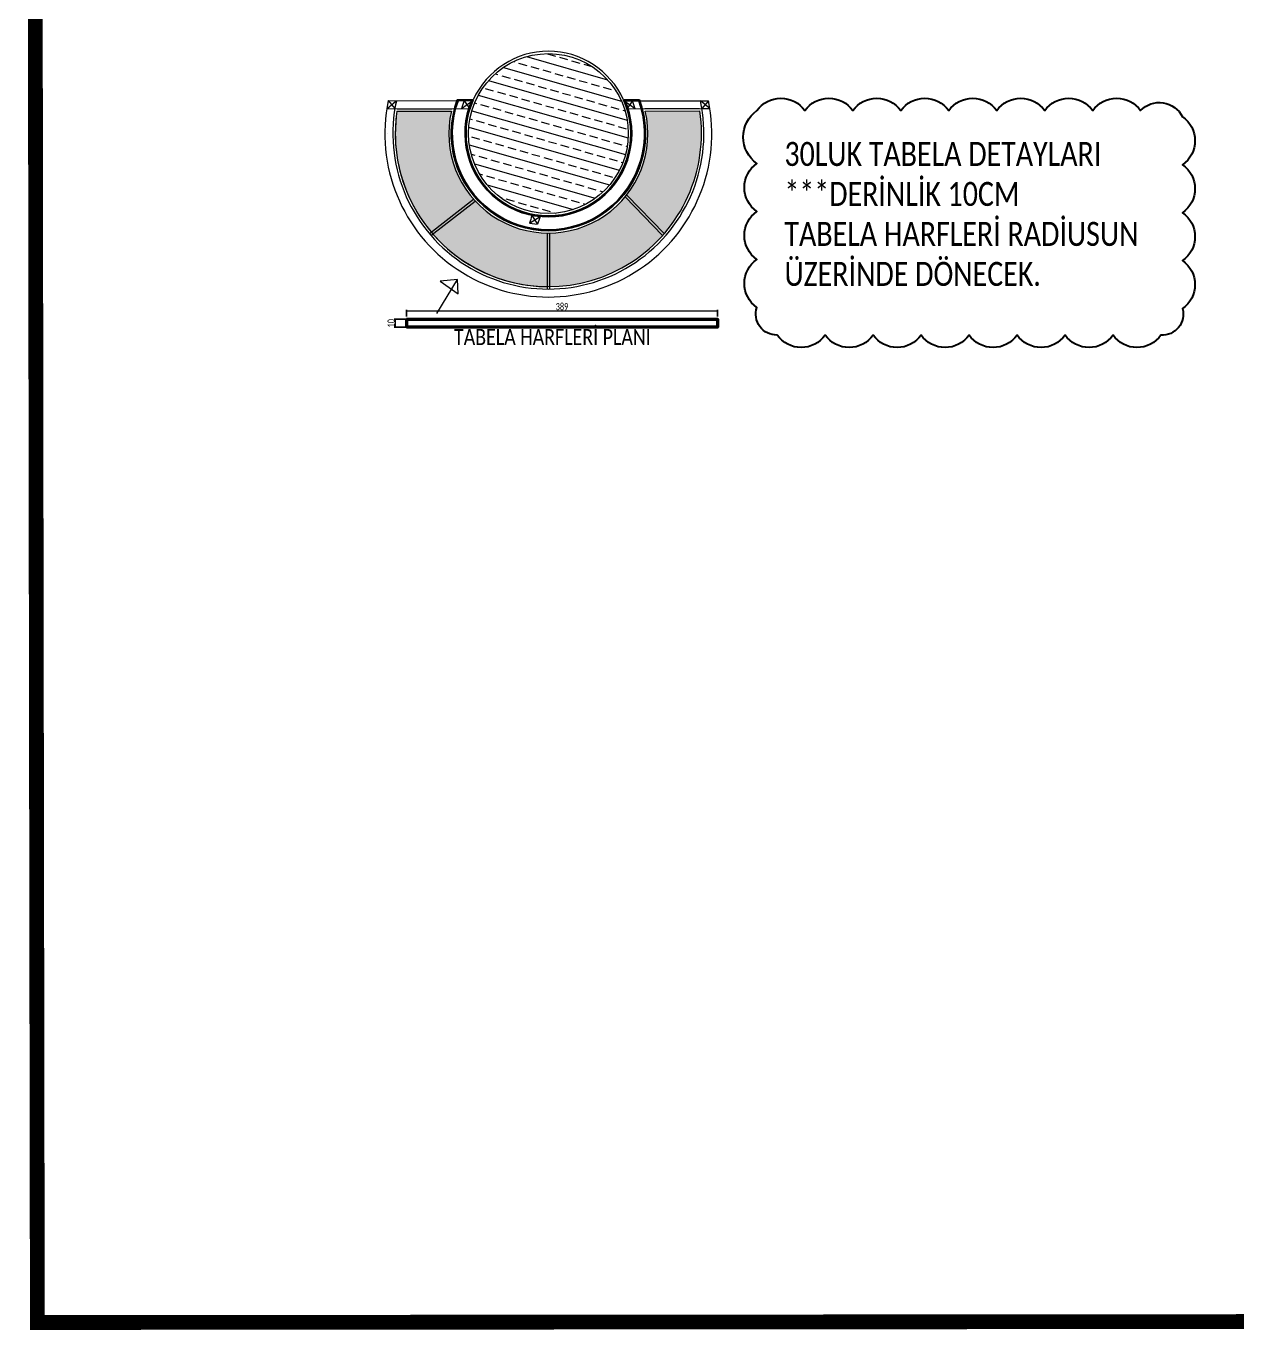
# Model space of a CAD drawing. Header units: millimetres. Extents: x 210628 to 232146, y -111309 to -91563.
# Drawn here: x 217193 to 218708, y -108636 to -107005 of the extents above; entities that cross this region are included whole.
import ezdxf

# ---------------------------------------------------------------- set-up
doc = ezdxf.new("R2010")
doc.units = ezdxf.units.MM
doc.header["$PDMODE"] = 2
doc.layers.get('0').update_dxf_attribs({"lineweight": 20})
for name, color, linetype, lineweight in [('ahsap', 34, 'Continuous', 25), ('alcıpan', 14, 'Continuous', 25), ('demir-1', 103, 'Continuous', 20), ('irem rev', 23, 'Continuous', 30), ('KP', 167, 'Continuous', 30), ('mermer', 142, 'Continuous', 15), ('tefris', 30, 'Continuous', 0), ('ölçü', 251, 'Continuous', 5)]:
    doc.layers.add(name, color=color, linetype=linetype, lineweight=lineweight)
doc.layers.add('S-COLS', color=6, linetype='Continuous')
doc.styles.add('text2', font='calibri.ttf', dxfattribs={"width": 0.8})
doc.styles.add('Ölçü50', font='calibri.ttf', dxfattribs={"width": 0.7})
doc.dimstyles.new('olcu10', dxfattribs={"dimtxt": 9, "dimasz": 2, "dimexe": 1.25, "dimexo": 0.625, "dimgap": 0.5, "dimtad": 1, "dimdec": 1, "dimrnd": 0.5, "dimzin": 9, "dimtxsty": 'Ölçü50', "dimblk": 'ARCHTICK', "dimcen": 2, "dimclrd": 256, "dimclre": 256, "dimclrt": 6, "dimazin": 2, "dimtfac": 1, "dimtdec": 1, "dimtix": 1, "dimtmove": 0, "dimatfit": 3, "dimldrblk": 'ARCHTICK', "dimfxl": 1, "dimlwd": -1, "dimarcsym": 0})

# ---------------------------------------------------------------- blocks, each defined once
blk = doc.blocks.new('SADKF')
at = {"layer": 'demir-1', "lineweight": 50}
for points in [[(247006.1276052659, -107373.2101227736), (247395.1276052659, -107373.2101227736), (247395.1276052659, -107383.2101227736), (247006.1276052659, -107383.2101227736)], [(247006.1276052659, -107373.2101227736), (247006.1276052659, -107383.2101227736)]]:
    blk.add_lwpolyline(points, dxfattribs=at)
blk = doc.blocks.new('_ArchTick')
at = {"color": 0, "linetype": 'ByBlock', "const_width": 0.15}
blk.add_lwpolyline([(-0.5, -0.5), (0.5, 0.5)], dxfattribs=at)
blk = doc.blocks.new('*D244')
at = {"layer": 'DEFPOINTS', "color": 0, "transparency": 16777216}
for p in [(218058.0114661864, -107361.1184481312), (217669.0114661864, -107368.9611843152), (218058.0114661864, -107368.9611843152)]:
    blk.add_point(p, dxfattribs=at)
at = {"layer": 'ölçü', "lineweight": -2, "transparency": 16777216}
for p, q in [((217669.0114661864, -107368.3361843152), (217669.0114661864, -107359.8684481312)), ((218058.0114661864, -107368.3361843152), (218058.0114661864, -107359.8684481312))]:
    blk.add_line(p, q, dxfattribs=at)
at = {"layer": 'ölçü', "transparency": 16777216}
blk.add_line((217669.0114661864, -107361.1184481312), (218058.0114661864, -107361.1184481312), dxfattribs=at)
at = {"layer": 'ölçü', "transparency": 16777216, "xscale": 2, "yscale": 2, "zscale": 2, "rotation": 180}
blk.add_blockref('_ArchTick', (217669.0114661864, -107361.1184481312), dxfattribs=at)
at = {"layer": 'ölçü', "transparency": 16777216, "xscale": 2, "yscale": 2, "zscale": 2}
blk.add_blockref('_ArchTick', (218058.0114661864, -107361.1184481312), dxfattribs=at)
at = {"layer": 'ölçü', "color": 6, "transparency": 16777216, "insert": (217863.5114661864, -107356.0076789005), "char_height": 9, "attachment_point": 5, "style": 'Ölçü50'}
blk.add_mtext('389', dxfattribs=at)
blk = doc.blocks.new('*D245')
at = {"layer": 'DEFPOINTS', "color": 0, "transparency": 16777216}
for p in [(217654.9312056927, -107381.7425710846), (217687.6620126395, -107371.7425710846), (217687.6620126395, -107381.7425710846)]:
    blk.add_point(p, dxfattribs=at)
at = {"layer": 'ölçü', "lineweight": -2, "transparency": 16777216}
for p, q in [((217687.0370126395, -107371.7425710846), (217653.6812056927, -107371.7425710846)), ((217687.0370126395, -107381.7425710846), (217653.6812056927, -107381.7425710846))]:
    blk.add_line(p, q, dxfattribs=at)
at = {"layer": 'ölçü', "transparency": 16777216}
blk.add_line((217654.9312056927, -107371.7425710846), (217654.9312056927, -107381.7425710846), dxfattribs=at)
at = {"layer": 'ölçü', "transparency": 16777216, "xscale": 2, "yscale": 2, "zscale": 2}
for p, rotation in [((217654.9312056927, -107371.7425710846), 90), ((217654.9312056927, -107381.7425710846), 270)]:
    blk.add_blockref('_ArchTick', p, dxfattribs=dict(at, rotation=rotation))
at = {"layer": 'ölçü', "color": 6, "transparency": 16777216, "insert": (217649.8204364619, -107376.7425710846), "char_height": 9, "attachment_point": 5, "rotation": 90, "style": 'Ölçü50'}
blk.add_mtext('10', dxfattribs=at)

msp = doc.modelspace()

# ---------------------------------------------------------------- hatches: boundary and pattern name
at = {"layer": 'KP'}
h = msp.add_hatch(dxfattribs=at)
h.set_pattern_fill('HONEY', color=256, angle=-60.95866558387206)
h.set_pattern_definition([(299.041334416128, (198820.7562363828, 145597.8325200481), (4.715829042526857, -2.828927601686432), [3.175, -6.35]), (59.04133441612793, (198820.7562363828, 145597.8325200481), (0.09200864726400848, 5.49849155157592), [3.174999999999998, -6.349999999999997]), (359.0413344161279, (198820.7562363828, 145597.8325200481), (4.807837689790864, 2.669563949889488), [-6.35, 3.175])])
edge = h.paths.add_edge_path()
edge.add_arc((217846.4560016325, -107139.4707897659), 124.4999999999961, 166.9474914324779, 373.0652737102652)
edge.add_line((217967.7330899327, -107111.3262014152), (218035.849945635, -107111.14793724))
edge.add_arc((217846.4560016325, -107139.4707897659), 191.4999999999961, -188.4434551761277, 8.505248805015128, ccw=False)
edge.add_line((217657.0316215236, -107111.3522154716), (217725.1726459033, -107111.3532218936))
at = {"layer": 'S-COLS', "lineweight": 5}
h = msp.add_hatch(dxfattribs=at)
h.set_pattern_fill('FP_2837', color=256, scale=0.1, angle=-60.95866558387206, style=0, pattern_type=2)
h.set_pattern_definition([(344.0413344161279, (156315.9382205258, -63067.59194270539), (5.764939307013223, 20.15961105965227), []), (344.0413344161279, (156323.1355550157, -63080.55421539189), (5.764939307013223, 20.15961105965227), [10.4838, -5.2419])])
h.paths.add_polyline_path([(217758.978128083, -107187.9143222613), (217764.9630592562, -107197.3978026871), (217771.9721713559, -107206.1515532952), (217779.9173207307, -107214.0654905926), (217788.6985925173, -107221.0400922261), (217798.2055571279, -107226.9876485333), (217808.3186589665, -107231.8333655429), (217818.9107199098, -107235.5163055518), (217829.8485386457, -107237.9901534526), (217840.9945657573, -107239.2237991726), (217852.2086334866, -107239.2017289011), (217863.3497184255, -107237.9242201844), (217874.2777149664, -107235.4073384361), (217884.8551972125, -107231.6827349043), (217894.9491471873, -107226.7972486396), (217904.4326276131, -107220.8123174664), (217913.1863782212, -107213.8032053667), (217921.1003155186, -107205.8580559919), (217928.0749171521, -107197.0767842053), (217934.0224734593, -107187.5698195947), (217938.8681904688, -107177.4567177561), (217942.5511304778, -107166.8646568129), (217945.0759431278, -107155.4663699972), (217946.2586240986, -107144.7808109653), (217946.2365538271, -107133.566743236), (217944.9590451104, -107122.4256582972), (217942.4421633621, -107111.4976617562), (217938.7175598303, -107100.9201795101), (217933.8320735656, -107090.8262295354), (217927.8471423924, -107081.3427491095), (217920.8380302927, -107072.5889985015), (217912.8928809179, -107064.6750612041), (217904.1116091314, -107057.7004595706), (217894.6046445207, -107051.7529032633), (217884.4915426821, -107046.9071862538), (217873.8994817388, -107043.2242462448), (217862.961663003, -107040.7503983441), (217851.8156358914, -107039.5167526241), (217840.601568162, -107039.5388228956), (217829.4604832232, -107040.8163316122), (217818.5324866822, -107043.3332133606), (217807.9550044361, -107047.0578168923), (217797.8610544614, -107051.943303157), (217788.3775740355, -107057.9282343303), (217779.6238234274, -107064.93734643), (217771.70988613, -107072.8824958047), (217764.7352844965, -107081.6637675913), (217758.7877281893, -107091.170732202), (217753.9420111798, -107101.2838340406), (217750.2590711708, -107111.8758949838), (217747.78522327, -107122.8137137197), (217746.55157755, -107133.9597408313), (217746.6739135975, -107146.0482210104), (217747.8511565382, -107156.3148934995), (217750.3680382865, -107167.2428900404), (217754.0926418183, -107177.8203722865)], flags=0)

# ---------------------------------------------------------------- linework, layer by layer
at = {"color": 2, "const_width": 18.49179684437573}
msp.add_lwpolyline([(217207.3161179734, -108626.7619818562), (217202.4741936346, -105504.9746131478), (220866.2172550391, -105502.0170496106), (220871.0591793779, -108623.8044183189)], close=True, dxfattribs=at)
at = {"layer": 'ahsap', "elevation": 0.002128644642380237}
msp.add_lwpolyline([(217746.6331994625, -107141.0509789714), (217746.6353346435, -107141.0509724896)], dxfattribs=at)
at = {"layer": 'alcıpan', "elevation": 0.002128644642380237}
for points in [[(217732.5829626675, -107097.1012134537), (217752.5727639271, -107097.1040849382)], [(217960.3412084644, -107097.1339303517), (217940.3514072048, -107097.1310588671)], [(217960.7981433748, -107098.3839960021), (217940.90514431, -107098.3811384229)]]:
    msp.add_lwpolyline(points, dxfattribs=at)
at = {"layer": 'alcıpan'}
for centre, radius, start, end in [((217846.4560016325, -107139.4707897659, 0.002128644642380237), 121.4999999999961, 159.5909069700189, 20.39263224011068), ((217846.4560016325, -107139.4707897659, 0.002128644642380237), 120.2499999999961, 160.0045368374053, 20.61430049636006), ((217846.4560016325, -107139.4707897659, 0.002128644642380237), 104.2499999999961, 156.7709746337694, 23.96224783870313), ((217846.4560016325, -107139.4707897659, 0.002128644642380237), 102.9999999999961, 155.7117632958792, 24.2717759148203), ((217846.4051008243, -107139.3702758983, 0.002128644642380237), 200.9999999999961, 179.9954703172554, 179.9958114281759)]:
    msp.add_arc(centre, radius, start, end, dxfattribs=at)
at = {"layer": 'demir-1'}
for p, q in [((217644.3375396724, -107108.3520279835, 0.002128644642380132), (217656.2034172039, -107098.3427009531, 0.002128644642380237)), ((217646.0110708118, -107098.3414984434, 0.002128644642380237), (217654.4448662231, -107108.3424935431, 0.002128644642380237)), ((217752.0186677024, -107098.3540053566, 0.002128644642380237), (217737.8226679029, -107108.3523305639, 0.002128644642380237)), ((217741.2163704651, -107098.3527308889, 0.002128644642380446), (217748.2688425971, -107108.353563017, 0.002128644642380237)), ((217940.9051808704, -107098.381222461, 0.00212864464238009), (218046.7872531218, -107098.389897897, 0.002128644642380289)), ((217644.3375396724, -107108.3520279835, 0.002128644642380132), (217748.286738044, -107108.2971520814, 0.002128644642380237)), ((217657.0316215236, -107111.3522154716, 0.002128644642380145), (217725.1726459033, -107111.3532218936, 0.002128644642380214)), ((217657.5012854554, -107108.352222408, 0.002128644642380146), (217725.9074734576, -107108.3532327464, 0.002128644642380215)), ((217944.6649208791, -107108.3865613408, 0.002128644642380143), (218048.3767625537, -107108.1151438521, 0.0021286446423801)), ((217966.9980432404, -107108.3281147846, 0.002128644642380149), (218035.3771644892, -107108.1491642513, 0.002128644642380166)), ((217967.7330899327, -107111.3262014152, 0.002128644642380149), (218035.849945635, -107111.14793724, 0.002128644642380166)), ((218038.4161732779, -107108.1412110598, 0.002128644642380166), (218048.3767625538, -107108.1151438521, 0.0021286446423801)), ((217823.0318877484, -107251.6874226367, 0.002128644642380132), (217836.0286271362, -107243.1979914143, 0.002128644642380237)), ((217825.9123230916, -107241.9552851336, 0.002128644642380237), (217833.0651128899, -107252.9091157935, 0.002128644642380237))]:
    msp.add_line(p, q, dxfattribs=at)
for points, elevation in [([(217646.0110708118, -107098.3414984434), (217752.0186677023, -107098.3540053566)], 0.002128644642380237), ([(217955.0893245666, -107108.3977431515), (217940.9599915425, -107098.3923425724)], 0.002128644642380158), ([(217942.9414406664, -107103.4573939493), (217942.9548734129, -107103.4573513698)], 0.002128644642380237), ([(217951.7531861137, -107098.3887330221), (217944.6571024337, -107108.3975890708)], 0.002128644642380237), ([(218048.3767625538, -107108.1151438521), (218036.5679200566, -107098.3890605771)], 0.002128644642380169), ([(218046.7872531218, -107098.389897897), (218038.4172274595, -107108.1476708436)], 0.002128644642380289), ([(217942.3363338076, -107218.6215306712), (217989.3768625641, -107266.851714163)], 0.002128644642380149), ([(217944.4839758547, -107216.526862765), (217991.5245046112, -107264.7570462567)], 0.002128644642380149), ([(217697.6026858231, -107264.6624043914), (217753.0140636395, -107221.7438365315)], 0.002128644642380237), ([(217699.5535749031, -107266.9459913583), (217755.0292680927, -107223.9776083915)], 0.002128644642380237), ([(217823.0458143024, -107251.6783258534), (217833.0651128899, -107252.9091157935)], 0.002128644642380237), ([(217825.9123230916, -107241.9552851336), (217836.0286271407, -107243.1979914114)], 0.002128644642380237), ([(217844.9698707609, -107263.9699838089), (217844.9322954781, -107333.9699831367)], 0.002128644642380237), ([(217847.9698703288, -107263.9715941779), (217847.9322950458, -107333.9715935057)], 0.002128644642380237)]:
    msp.add_lwpolyline(points, dxfattribs=dict(at, elevation=elevation))
msp.add_circle((217846.4560016325, -107139.4707897659, 0.002128644642380237), 99.99999999999606, dxfattribs=at)
for centre, radius, start, end in [((217846.4560016325, -107139.4707897659, 0.002128644642380237), 204.4999999999961, 168.3974710669488, 11.58869026533908), ((217851.252772202, -107137.7983604278, 0.002128644642380237), 208.9999998737095, 169.1178908241009, 171.9005607351286), ((217846.4560016325, -107139.4707897659, 0.002128644642380237), 194.4999999999961, 167.7923452389997, 12.19368792255101), ((217851.252772313, -107137.7983604462, 0.002128644642380237), 198.9999999862527, 168.5642091657284, 171.4878328723563), ((217843.4293090251, -107138.6178344879, 0.002128644642380342), 109.8579235964192, 158.4988565676184, 164.0083789678008), ((217845.1460963226, -107139.4828355468, 0.002128644642380277), 104.2532152296207, 17.34775978181925, 23.21242145520685), ((217845.1491407623, -107139.4817983094, 0.002128644642380237), 114.2499999999961, 15.78751116438937, 21.08034363868008), ((217846.4560016325, -107139.4707897659, 0.002128644642380237), 194.5000000000143, 9.267517081528847, 12.19368792255101), ((217961.5522087954, -107117.313365982, 0.0021286446423801), 87.31042564142071, 6.047377319827165, 12.51749920792076), ((217846.4560016325, -107139.4707897659, 0.002128644642380237), 191.4999999999961, 171.5565448238723, 8.50524880501509), ((217846.4560016325, -107139.4707897659, 0.002128644642380237), 191.4999999999961, 171.5565448238723, 269.5445930990105), ((217846.4560016325, -107139.4707897659, 0.002128644642380237), 124.4999999999961, 166.9474914324779, 13.0652737102652), ((217846.4560016325, -107139.4707897659, 0.002128644642380237), 126.4999999999961, 14.22452197545387, 14.23082923927062), ((218024.8195464689, -107306.1184867025, 0.002128644642380237), 208.9999998737095, 162.1214126909646, 164.9040826009416), ((218024.8195465769, -107306.1184867342, 0.002128644642380237), 198.9999999862527, 161.5677310299071, 164.4913547381958)]:
    msp.add_arc(centre, radius, start, end, dxfattribs=at)
at = {"layer": 'irem rev'}
msp.add_lwpolyline([(218107.257601087, -107110.8259403313, -0.52056705), (218167.257601087, -107110.8259403313, -0.52056705), (218227.257601087, -107110.8259403313, -0.52056705), (218287.257601087, -107110.8259403313, -0.52056705), (218347.257601087, -107110.8259403313, -0.52056705), (218407.257601087, -107110.8259403313, -0.52056705), (218467.257601087, -107110.8259403313, -0.52056705), (218527.257601087, -107110.8259403313, -0.52056705), (218587.257601087, -107110.8259403313, -0.52056705), (218639.6112997736, -107118.4722416447, -0.52056705), (218639.6112997736, -107178.4722416447, -0.52056705), (218639.6112997736, -107238.4722416447, -0.52056705), (218639.6112997736, -107298.4722416447, -0.52056705), (218639.6112997736, -107358.4722416447, -0.52056705), (218612.6758089426, -107391.5367508138, -0.52056705), (218552.6758089426, -107391.5367508138, -0.52056705), (218492.6758089426, -107391.5367508138, -0.52056705), (218432.6758089426, -107391.5367508138, -0.52056705), (218372.6758089426, -107391.5367508138, -0.52056705), (218312.6758089426, -107391.5367508138, -0.52056705), (218252.6758089426, -107391.5367508138, -0.52056705), (218192.6758089426, -107391.5367508138, -0.52056705), (218132.6758089426, -107391.5367508138, -0.52056705), (218107.257601087, -107356.9549586694, -0.52056705), (218107.257601087, -107296.9549586694, -0.52056705), (218107.257601087, -107236.9549586694, -0.52056705), (218107.257601087, -107176.9549586694, -0.52056705)], format="xyb", close=True, dxfattribs=at)
at = {"layer": 'mermer', "elevation": 0.002128644642380237}
msp.add_lwpolyline([(217946.3107843308, -107137.4448059491), (217946.3118519213, -107137.4448027083)], dxfattribs=at)
at = {"layer": 'tefris'}
msp.add_arc((217846.4560016325, -107139.4707897659, 0.002128644642380237), 102.9999999999961, 24.27177591634061, 155.7117632958792, dxfattribs=at)
at = {"layer": 'ölçü'}
msp.add_lwpolyline([(217707.0938027689, -107364.7704249051), (217732.9459232551, -107322.0216720183), (217711.0947236888, -107324.1744790455), (217733.5614897537, -107340.1668379208), (217732.9459232551, -107322.0216720183)], dxfattribs=at)

# ---------------------------------------------------------------- block references
msp.add_blockref('SADKF', (-29337.11613907944, 1.467551689012907), dxfattribs=at)

# ---------------------------------------------------------------- texts
at = {"layer": 'irem rev', "width": 9865.911264273338, "attachment_point": 1, "style": 'text2'}
for s, insert, char_height in [('\\P30LUK TABELA DETAYLARI\\P***DERİNLİK 10CM\\PTABELA HARFLERİ RADİUSUN \\PÜZERİNDE DÖNECEK.', (218141.7540981838, -107099.9826881826), 30), ('TABELA HARFLERİ PLANI', (217728.4164032892, -107383.9923463833), 20)]:
    msp.add_mtext(s, dxfattribs=dict(at, insert=insert, char_height=char_height))

# ---------------------------------------------------------------- dimensions: what is measured, and where the dimension line sits
at = {"layer": 'ölçü'}
dim = msp.add_linear_dim(base=(218058.0114661864, -107361.1184481312), p1=(217669.0114661864, -107368.9611843152), p2=(218058.0114661864, -107368.9611843152), dimstyle='olcu10', dxfattribs=at)
dim.commit()
dim.dimension.update_dxf_attribs({"geometry": '*D244', "text_midpoint": (217863.5114661864, -107356.0076789005)})
dim = msp.add_linear_dim(base=(217654.9312056927, -107381.7425710846), p1=(217687.6620126395, -107371.7425710846), p2=(217687.6620126395, -107381.7425710846), angle=90, dimstyle='olcu10', dxfattribs=at)
dim.commit()
dim.dimension.update_dxf_attribs({"geometry": '*D245', "text_midpoint": (217649.8204364619, -107376.7425710846)})

doc.saveas('drawing.dxf')
